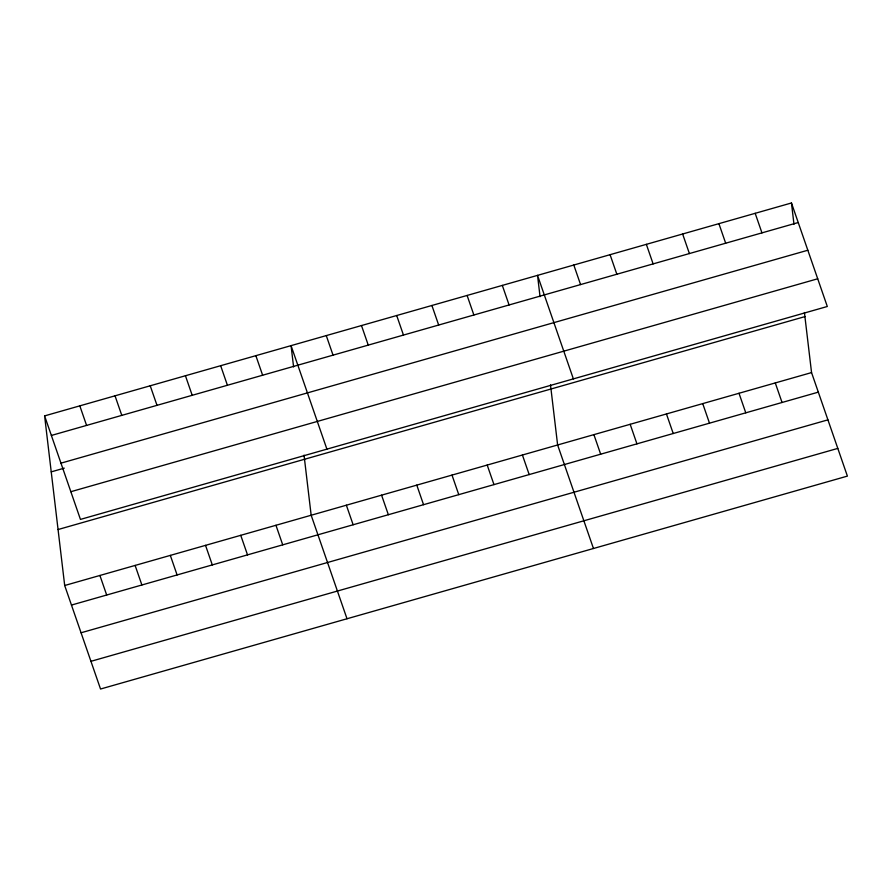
<?xml version="1.0" encoding="UTF-8"?>
<svg xmlns="http://www.w3.org/2000/svg" width="892" height="892" viewBox="0 0 892 892"><rect width="100%" height="100%" fill="white"/><g stroke="black" fill="none" stroke-linecap="round" stroke-linejoin="round"><path stroke-width="1.34" d="M44.6 415.895L791.46 202.975L827.308 306.491L80.447 519.412L44.6 415.895L64.692 585.509L100.54 689.025L847.4 476.105L811.553 372.588L804.428 312.501M51.368 435.452L798.228 222.532M60.968 463.16L807.829 250.239M51.234 471.868L64.269 468.144M70.847 491.704L817.708 278.783M58.069 529.536L804.918 316.615M64.692 585.509L811.553 372.588M71.471 605.066L818.321 392.145M81.061 632.774L827.921 419.853M90.951 661.318L837.8 448.397M755.178 213.311L761.958 232.879M775.282 382.936L782.05 402.493M718.907 223.658L725.675 243.215M739 393.272L745.779 412.829M682.625 233.994L689.404 253.562M702.729 403.619L709.497 423.176M646.354 244.341L653.122 263.898M666.447 413.955L673.226 433.512M610.072 254.677L616.851 274.245M630.176 424.302L636.944 443.859M573.801 265.024L580.569 284.581M593.894 434.638L600.673 454.195M573.378 378.888L537.53 275.36L540.05 296.69M502.319 285.407L509.087 304.964M593.47 548.502L557.623 444.985L550.498 384.887M522.411 455.02L529.19 474.577M467.107 295.442L473.875 314.999M431.895 305.477L438.674 325.034M487.199 465.055L493.978 484.612M396.695 315.512L403.463 335.069M451.999 475.09L458.767 494.647M361.483 325.558L368.251 345.115M416.787 485.125L423.555 504.694M381.575 495.172L388.355 514.729M326.271 335.593L333.039 355.15M326.907 449.144L291.06 345.628L293.591 366.947M346.364 505.207L353.143 524.764M255.859 355.663L262.627 375.22M347.01 618.758L311.163 515.241L304.038 455.154M275.951 525.277L282.719 544.834M220.647 365.698L227.415 385.255M185.436 375.744L192.204 395.301M240.74 535.323L247.519 554.88M150.224 385.779L157.003 405.336M205.528 545.358L212.307 564.915M115.023 395.814L121.791 415.371M170.327 555.393L177.095 574.95M79.812 405.849L86.58 425.406M135.116 565.428L141.884 584.985M99.904 575.463L106.683 595.02M791.46 202.975L793.98 224.293"/></g></svg>
